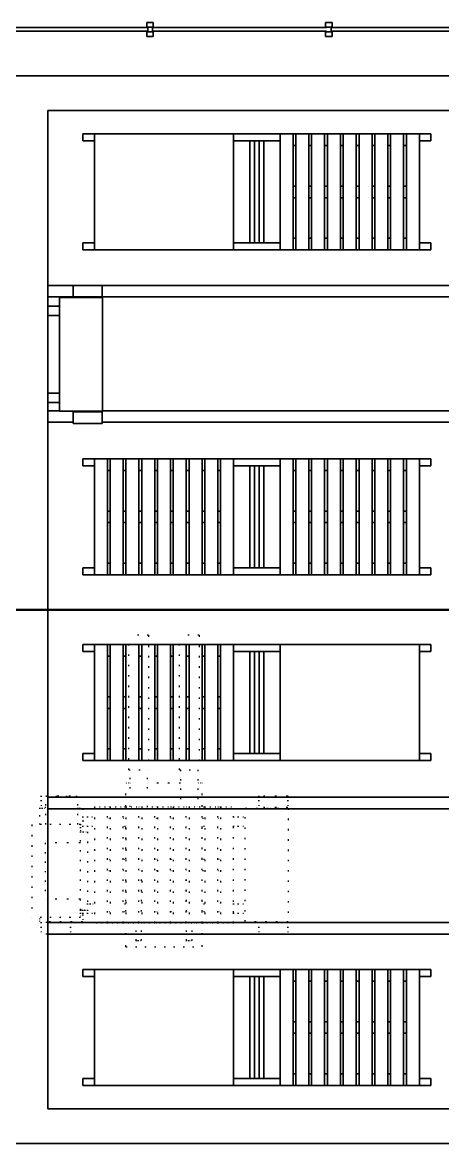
# Model space of a CAD drawing. Header units: millimetres. Extents: x 0 to 84100, y 0 to 59400.
# Drawn here: x 16985 to 20605, y 10026 to 19686 of the extents above; entities that cross this region are included whole.
import ezdxf

# ---------------------------------------------------------------- set-up
doc = ezdxf.new("R2010")
doc.units = ezdxf.units.MM
doc.header["$LTSCALE"] = 100
doc.linetypes.add('CHAIN', pattern=[0.3543, 0.2362, -0.0295, 0.0591, -0.0295])
doc.linetypes.add('DOTTED', pattern=[0.0481, 0.0068, -0.0413])
for name, color, linetype, lineweight in [('Reference (ISO)', 7, 'DOTTED', 25), ('Section Line (ISO)', 7, 'CHAIN', 50), ('Visible (ISO)', 7, 'Continuous', 35)]:
    doc.layers.add(name, color=color, linetype=linetype, lineweight=lineweight)

# ---------------------------------------------------------------- blocks, each defined once
blk = doc.blocks.new('2dTransSection0')
at = {"layer": 'Section Line (ISO)', "linetype": 'CHAIN', "ltscale": 33.448322}
blk.add_line((34.206, 146.26), (409.429, 146.26), dxfattribs=at)

msp = doc.modelspace()

# ---------------------------------------------------------------- linework, layer by layer
at = {"layer": 'Reference (ISO)', "ltscale": 17.67152}
for p, q in [((18072.95, 14406.01), (17902.95, 14406.01)), ((18507.95, 14406.01), (18337.95, 14406.01)), ((17902.95, 13246.01), (18072.95, 13246.01)), ((18337.95, 13246.01), (18507.95, 13246.01))]:
    msp.add_line(p, q, dxfattribs=at)
at = {"layer": 'Reference (ISO)', "ltscale": 18.551096}
for p, q in [((17902.95, 13246.01), (17902.95, 14406.01)), ((18072.95, 14406.01), (18072.95, 13246.01)), ((18337.95, 13246.01), (18337.95, 14406.01)), ((18507.95, 14406.01), (18507.95, 13246.01))]:
    msp.add_line(p, q, dxfattribs=at)
at = {"layer": 'Reference (ISO)', "ltscale": 16.632015}
for p, q in [((17912.95, 12926.01), (17912.95, 13246.01)), ((18062.95, 12926.01), (18062.95, 13246.01)), ((18347.95, 13246.01), (18347.95, 12926.01)), ((18497.95, 13246.01), (18497.95, 12926.01))]:
    msp.add_line(p, q, dxfattribs=at)
at = {"layer": 'Reference (ISO)', "ltscale": 2.946517}
for p, q in [((17912.95, 13131.01), (17876.95, 13131.01)), ((18533.95, 13131.01), (18497.95, 13131.01))]:
    msp.add_line(p, q, dxfattribs=at)
at = {"layer": 'Reference (ISO)', "ltscale": 21.309771}
for p, q in [((17876.95, 12926.01), (17876.95, 13131.01)), ((18533.95, 12926.01), (18533.95, 13131.01)), ((17876.95, 11721.01), (17876.95, 11926.01)), ((18533.95, 11721.01), (18533.95, 11926.01))]:
    msp.add_line(p, q, dxfattribs=at)
at = {"layer": 'Reference (ISO)', "ltscale": 19.750519}
msp.add_line((18347.95, 13131.01), (18062.95, 13131.01), dxfattribs=at)
at = {"layer": 'Reference (ISO)', "ltscale": 20.410555}
for p, q in [((17398.25, 13020.61), (17148.25, 13020.61)), ((19271.45, 13020.61), (19021.45, 13020.61)), ((19271.45, 12920.61), (19021.45, 12920.61)), ((17398.25, 11931.41), (17148.25, 11931.41)), ((19271.45, 11931.41), (19021.45, 11931.41)), ((17398.25, 11831.41), (17148.25, 11831.41)), ((19271.45, 11831.41), (19021.45, 11831.41))]:
    msp.add_line(p, q, dxfattribs=at)
at = {"layer": 'Reference (ISO)', "ltscale": 8.184948}
for p, q in [((17148.25, 13020.61), (17148.25, 12920.61)), ((19021.45, 13020.61), (19021.45, 12920.61)), ((19271.45, 13020.61), (19271.45, 12920.61)), ((17505.45, 12841.01), (17605.45, 12841.01)), ((17505.45, 12761.01), (17605.45, 12761.01)), ((18805.45, 12841.01), (18905.45, 12841.01)), ((18805.45, 12761.01), (18905.45, 12761.01)), ((18805.45, 12091.01), (18905.45, 12091.01)), ((17505.45, 12037.01), (17505.45, 11937.01)), ((17505.45, 12011.01), (17605.45, 12011.01)), ((18805.45, 12011.01), (18905.45, 12011.01)), ((17148.25, 11931.41), (17148.25, 11831.41)), ((17398.25, 11931.41), (17398.25, 11831.41)), ((19021.45, 11931.41), (19021.45, 11831.41)), ((19271.45, 11931.41), (19271.45, 11831.41))]:
    msp.add_line(p, q, dxfattribs=at)
at = {"layer": 'Reference (ISO)', "ltscale": 17.961288}
msp.add_line((17186.95, 13019.01), (17461.95, 13019.01), dxfattribs=at)
at = {"layer": 'Reference (ISO)', "ltscale": 16.943867}
for p, q in [((17186.95, 12774.51), (17186.95, 13019.01)), ((17461.95, 12774.51), (17461.95, 13019.01))]:
    msp.add_line(p, q, dxfattribs=at)
at = {"layer": 'Reference (ISO)', "ltscale": 0.130861}
msp.add_line((17398.25, 13020.61), (17398.25, 13019.01), dxfattribs=at)
at = {"layer": 'Reference (ISO)', "ltscale": 14.60499}
msp.add_line((17135.45, 12774.51), (17135.45, 12915.01), dxfattribs=at)
at = {"layer": 'Reference (ISO)', "ltscale": 4.215199}
msp.add_line((17135.45, 12915.01), (17186.95, 12915.01), dxfattribs=at)
at = {"layer": 'Reference (ISO)', "ltscale": 8.274517}
msp.add_line((17186.95, 12920.61), (17148.25, 12920.61), dxfattribs=at)
at = {"layer": 'Reference (ISO)', "ltscale": 3.560396}
msp.add_line((17461.95, 12915.01), (17505.45, 12915.01), dxfattribs=at)
at = {"layer": 'Reference (ISO)', "ltscale": 21.101871}
msp.add_line((17505.45, 12915.01), (17505.45, 12712.01), dxfattribs=at)
at = {"layer": 'Reference (ISO)', "ltscale": 9.167153}
for p, q in [((17605.45, 12926.01), (17717.45, 12926.01)), ((17741.45, 12926.01), (17853.45, 12926.01)), ((17877.45, 12926.01), (17989.45, 12926.01)), ((18013.45, 12926.01), (18125.45, 12926.01)), ((18149.45, 12926.01), (18261.45, 12926.01)), ((18285.45, 12926.01), (18397.45, 12926.01)), ((18421.45, 12926.01), (18533.45, 12926.01)), ((18557.45, 12926.01), (18669.45, 12926.01)), ((18693.45, 12926.01), (18805.45, 12926.01)), ((17717.45, 11926.01), (17605.45, 11926.01)), ((17853.45, 11926.01), (17741.45, 11926.01)), ((17989.45, 11926.01), (17877.45, 11926.01)), ((18125.45, 11926.01), (18013.45, 11926.01)), ((18261.45, 11926.01), (18149.45, 11926.01)), ((18397.45, 11926.01), (18285.45, 11926.01)), ((18533.45, 11926.01), (18421.45, 11926.01)), ((18669.45, 11926.01), (18557.45, 11926.01)), ((18805.45, 11926.01), (18693.45, 11926.01))]:
    msp.add_line(p, q, dxfattribs=at)
at = {"layer": 'Reference (ISO)', "ltscale": 18.900019}
for p, q in [((17605.45, 12926.01), (17605.45, 11926.01)), ((17717.45, 11926.01), (17717.45, 12926.01)), ((17741.45, 12926.01), (17741.45, 11926.01)), ((17853.45, 11926.01), (17853.45, 12926.01)), ((17877.45, 12926.01), (17877.45, 11926.01)), ((17989.45, 11926.01), (17989.45, 12926.01)), ((18013.45, 12926.01), (18013.45, 11926.01)), ((18125.45, 11926.01), (18125.45, 12926.01)), ((18149.45, 12926.01), (18149.45, 11926.01)), ((18261.45, 11926.01), (18261.45, 12926.01)), ((18285.45, 12926.01), (18285.45, 11926.01)), ((18397.45, 11926.01), (18397.45, 12926.01)), ((18421.45, 12926.01), (18421.45, 11926.01)), ((18533.45, 11926.01), (18533.45, 12926.01)), ((18557.45, 12926.01), (18557.45, 11926.01)), ((18669.45, 11926.01), (18669.45, 12926.01)), ((18693.45, 12926.01), (18693.45, 11926.01)), ((18805.45, 11926.01), (18805.45, 12926.01))]:
    msp.add_line(p, q, dxfattribs=at)
at = {"layer": 'Reference (ISO)', "ltscale": 1.964311}
for p, q in [((17717.45, 12926.01), (17741.45, 12926.01)), ((17853.45, 12926.01), (17877.45, 12926.01)), ((17989.45, 12926.01), (18013.45, 12926.01)), ((18125.45, 12926.01), (18149.45, 12926.01)), ((18261.45, 12926.01), (18285.45, 12926.01)), ((18397.45, 12926.01), (18421.45, 12926.01)), ((18533.45, 12926.01), (18557.45, 12926.01)), ((18669.45, 12926.01), (18693.45, 12926.01)), ((17741.45, 12826.01), (17717.45, 12826.01)), ((17877.45, 12826.01), (17853.45, 12826.01)), ((18013.45, 12826.01), (17989.45, 12826.01)), ((18149.45, 12826.01), (18125.45, 12826.01)), ((18285.45, 12826.01), (18261.45, 12826.01)), ((18421.45, 12826.01), (18397.45, 12826.01)), ((18557.45, 12826.01), (18533.45, 12826.01)), ((18693.45, 12826.01), (18669.45, 12826.01)), ((17717.45, 12476.01), (17741.45, 12476.01)), ((17853.45, 12476.01), (17877.45, 12476.01)), ((17989.45, 12476.01), (18013.45, 12476.01)), ((18125.45, 12476.01), (18149.45, 12476.01)), ((18261.45, 12476.01), (18285.45, 12476.01)), ((18397.45, 12476.01), (18421.45, 12476.01)), ((18533.45, 12476.01), (18557.45, 12476.01)), ((18669.45, 12476.01), (18693.45, 12476.01)), ((17741.45, 12376.01), (17717.45, 12376.01)), ((17877.45, 12376.01), (17853.45, 12376.01)), ((18013.45, 12376.01), (17989.45, 12376.01)), ((18149.45, 12376.01), (18125.45, 12376.01)), ((18285.45, 12376.01), (18261.45, 12376.01)), ((18421.45, 12376.01), (18397.45, 12376.01)), ((18557.45, 12376.01), (18533.45, 12376.01)), ((18693.45, 12376.01), (18669.45, 12376.01)), ((17717.45, 12026.01), (17741.45, 12026.01)), ((17853.45, 12026.01), (17877.45, 12026.01)), ((17989.45, 12026.01), (18013.45, 12026.01)), ((18125.45, 12026.01), (18149.45, 12026.01)), ((18261.45, 12026.01), (18285.45, 12026.01)), ((18397.45, 12026.01), (18421.45, 12026.01)), ((18533.45, 12026.01), (18557.45, 12026.01)), ((18669.45, 12026.01), (18693.45, 12026.01)), ((17741.45, 11926.01), (17717.45, 11926.01)), ((17877.45, 11926.01), (17853.45, 11926.01)), ((18013.45, 11926.01), (17989.45, 11926.01)), ((18149.45, 11926.01), (18125.45, 11926.01)), ((18285.45, 11926.01), (18261.45, 11926.01)), ((18421.45, 11926.01), (18397.45, 11926.01)), ((18557.45, 11926.01), (18533.45, 11926.01)), ((18693.45, 11926.01), (18669.45, 11926.01))]:
    msp.add_line(p, q, dxfattribs=at)
at = {"layer": 'Reference (ISO)', "ltscale": 18.484219}
for p, q in [((18905.45, 11937.01), (18905.45, 12915.01)), ((19275.45, 12915.01), (19275.45, 11937.01))]:
    msp.add_line(p, q, dxfattribs=at)
at = {"layer": 'Reference (ISO)', "ltscale": 19.23077}
for p, q in [((18905.45, 12915.01), (19275.45, 12915.01)), ((17505.45, 11937.01), (17135.45, 11937.01)), ((19275.45, 11937.01), (18905.45, 11937.01))]:
    msp.add_line(p, q, dxfattribs=at)
at = {"layer": 'Reference (ISO)', "ltscale": 0.458263}
for p, q in [((19122.45, 12920.61), (19122.45, 12915.01)), ((19170.45, 12920.61), (19170.45, 12915.01)), ((17249.25, 11937.01), (17249.25, 11931.41)), ((17297.25, 11937.01), (17297.25, 11931.41)), ((19122.45, 11937.01), (19122.45, 11931.41)), ((19170.45, 11937.01), (19170.45, 11931.41))]:
    msp.add_line(p, q, dxfattribs=at)
at = {"layer": 'Reference (ISO)', "ltscale": 17.463617}
for p, q in [((17485.45, 12774.51), (17065.45, 12774.51)), ((17485.45, 11974.51), (17065.45, 11974.51))]:
    msp.add_line(p, q, dxfattribs=at)
at = {"layer": 'Reference (ISO)', "ltscale": 18.480019}
msp.add_line((17065.45, 12774.51), (17065.45, 11974.51), dxfattribs=at)
at = {"layer": 'Reference (ISO)', "ltscale": 5.115555}
for p, q in [((17485.45, 12774.51), (17485.45, 12712.01)), ((17485.45, 12037.01), (17485.45, 11974.51))]:
    msp.add_line(p, q, dxfattribs=at)
at = {"layer": 'Reference (ISO)', "ltscale": 1.923386}
for p, q in [((17853.45, 12761.01), (17876.95, 12761.01)), ((18533.95, 12761.01), (18557.45, 12761.01)), ((17853.45, 12091.01), (17876.95, 12091.01)), ((18533.95, 12091.01), (18557.45, 12091.01))]:
    msp.add_line(p, q, dxfattribs=at)
at = {"layer": 'Reference (ISO)', "ltscale": 18.191269}
for p, q in [((17876.95, 12476.01), (17876.95, 12826.01)), ((18533.95, 12476.01), (18533.95, 12826.01)), ((17876.95, 12026.01), (17876.95, 12376.01)), ((18011.95, 12026.01), (18011.95, 12376.01)), ((18399.45, 12026.01), (18399.45, 12376.01)), ((18533.95, 12026.01), (18533.95, 12376.01))]:
    msp.add_line(p, q, dxfattribs=at)
at = {"layer": 'Reference (ISO)', "ltscale": 17.54158}
for p, q in [((17485.45, 12037.01), (17485.45, 12712.01)), ((17545.45, 12712.01), (17545.45, 12037.01))]:
    msp.add_line(p, q, dxfattribs=at)
at = {"layer": 'Reference (ISO)', "ltscale": 4.910929}
for p, q in [((17485.45, 12712.01), (17545.45, 12712.01)), ((17545.45, 12091.01), (17605.45, 12091.01)), ((17545.45, 12037.01), (17485.45, 12037.01))]:
    msp.add_line(p, q, dxfattribs=at)
at = {"layer": 'Reference (ISO)', "ltscale": 21.13652}
for p, q in [((17485.45, 12617.01), (17180.45, 12617.01)), ((17485.45, 12132.01), (17180.45, 12132.01))]:
    msp.add_line(p, q, dxfattribs=at)
at = {"layer": 'Reference (ISO)', "ltscale": 16.805267}
msp.add_line((17180.45, 12617.01), (17180.45, 12132.01), dxfattribs=at)
at = {"layer": 'Reference (ISO)', "ltscale": 3.069293}
msp.add_line((17135.45, 11937.01), (17135.45, 11974.51), dxfattribs=at)
at = {"layer": 'Reference (ISO)', "ltscale": 15.592516}
for p, q in [((17964.45, 11776.01), (17964.45, 11926.01)), ((18011.95, 11776.01), (18011.95, 11926.01)), ((18399.45, 11776.01), (18399.45, 11926.01)), ((18446.95, 11776.01), (18446.95, 11926.01))]:
    msp.add_line(p, q, dxfattribs=at)
at = {"layer": 'Reference (ISO)', "ltscale": 17.073805}
msp.add_line((17876.95, 11721.01), (18533.95, 11721.01), dxfattribs=at)
at = {"layer": 'Reference (ISO)', "ltscale": 3.887822}
msp.add_line((17964.45, 11776.01), (18011.95, 11776.01), dxfattribs=at)
at = {"layer": 'Reference (ISO)', "ltscale": 3.887829}
msp.add_line((18399.45, 11776.01), (18446.95, 11776.01), dxfattribs=at)
at = {"layer": 'Visible (ISO)'}
for p, q in [((16565.45, 19641.01), (18065.45, 19641.01)), ((18065.45, 19611.01), (16565.45, 19611.01)), ((18057.95, 19641.01), (18057.95, 19686.01)), ((18057.95, 19686.01), (18112.95, 19686.01)), ((18057.95, 19566.01), (18057.95, 19611.01)), ((18065.45, 19646.01), (18105.45, 19646.01)), ((18065.45, 19606.01), (18065.45, 19646.01)), ((18065.45, 19611.01), (18065.45, 19641.01)), ((18105.45, 19646.01), (18105.45, 19606.01)), ((18105.45, 19641.01), (18105.45, 19611.01)), ((18105.45, 19641.01), (19605.45, 19641.01)), ((19605.45, 19611.01), (18105.45, 19611.01)), ((18112.95, 19686.01), (18112.95, 19641.01)), ((18112.95, 19611.01), (18112.95, 19566.01)), ((19597.95, 19641.01), (19597.95, 19686.01)), ((19597.95, 19686.01), (19652.95, 19686.01)), ((19597.95, 19566.01), (19597.95, 19611.01)), ((19605.45, 19646.01), (19645.45, 19646.01)), ((19605.45, 19641.01), (19605.45, 19646.01)), ((19605.45, 19606.01), (19605.45, 19611.01)), ((19645.45, 19646.01), (19645.45, 19606.01)), ((19645.45, 19641.01), (19645.45, 19611.01)), ((19645.45, 19641.01), (21145.45, 19641.01)), ((21145.45, 19611.01), (19645.45, 19611.01)), ((19652.95, 19686.01), (19652.95, 19641.01)), ((19652.95, 19611.01), (19652.95, 19566.01)), ((18112.95, 19566.01), (18057.95, 19566.01)), ((18105.45, 19606.01), (18065.45, 19606.01)), ((19652.95, 19566.01), (19597.95, 19566.01)), ((19645.45, 19606.01), (19605.45, 19606.01)), ((16905.45, 19226.01), (27030.45, 19226.01)), ((17205.45, 18926.01), (17205.45, 10326.01)), ((17205.45, 18926.01), (27030.45, 18926.01)), ((17505.45, 18726.01), (17605.45, 18726.01)), ((17505.45, 18666.01), (17505.45, 18726.01)), ((17505.45, 18666.01), (17605.45, 18666.01)), ((17605.45, 17726.01), (17605.45, 18726.01)), ((17605.45, 18726.01), (18805.45, 18726.01)), ((18805.45, 18726.01), (18805.45, 17726.01)), ((18805.45, 18726.01), (19205.45, 18726.01)), ((18805.45, 18666.01), (19205.45, 18666.01)), ((18945.45, 17786.01), (18945.45, 18666.01)), ((18985.45, 17786.01), (18985.45, 18666.01)), ((19025.45, 17786.01), (19025.45, 18666.01)), ((19065.45, 18666.01), (19065.45, 17786.01)), ((19205.45, 18726.01), (19317.45, 18726.01)), ((19205.45, 18726.01), (19205.45, 17726.01)), ((19317.45, 18726.01), (19341.45, 18726.01)), ((19317.45, 17726.01), (19317.45, 18726.01)), ((19341.45, 18726.01), (19341.45, 17726.01)), ((19341.45, 18726.01), (19453.45, 18726.01)), ((19453.45, 17726.01), (19453.45, 18726.01)), ((19453.45, 18726.01), (19477.45, 18726.01)), ((19477.45, 18726.01), (19477.45, 17726.01)), ((19477.45, 18726.01), (19589.45, 18726.01)), ((19589.45, 17726.01), (19589.45, 18726.01)), ((19589.45, 18726.01), (19613.45, 18726.01)), ((19613.45, 18726.01), (19613.45, 17726.01)), ((19613.45, 18726.01), (19725.45, 18726.01)), ((19725.45, 17726.01), (19725.45, 18726.01)), ((19725.45, 18726.01), (19749.45, 18726.01)), ((19749.45, 18726.01), (19749.45, 17726.01)), ((19749.45, 18726.01), (19861.45, 18726.01)), ((19861.45, 17726.01), (19861.45, 18726.01)), ((19861.45, 18726.01), (19885.45, 18726.01)), ((19885.45, 18726.01), (19885.45, 17726.01)), ((19885.45, 18726.01), (19997.45, 18726.01)), ((19997.45, 18726.01), (20021.45, 18726.01)), ((19997.45, 17726.01), (19997.45, 18726.01)), ((20021.45, 18726.01), (20021.45, 17726.01)), ((20021.45, 18726.01), (20133.45, 18726.01)), ((20133.45, 17726.01), (20133.45, 18726.01)), ((20133.45, 18726.01), (20157.45, 18726.01)), ((20157.45, 18726.01), (20157.45, 17726.01)), ((20157.45, 18726.01), (20269.45, 18726.01)), ((20269.45, 17726.01), (20269.45, 18726.01)), ((20269.45, 18726.01), (20293.45, 18726.01)), ((20293.45, 18726.01), (20293.45, 17726.01)), ((20293.45, 18726.01), (20405.45, 18726.01)), ((20405.45, 17726.01), (20405.45, 18726.01)), ((20405.45, 18726.01), (20505.45, 18726.01)), ((20405.45, 18666.01), (20505.45, 18666.01)), ((20505.45, 18726.01), (20505.45, 18666.01)), ((19341.45, 18626.01), (19317.45, 18626.01)), ((19477.45, 18626.01), (19453.45, 18626.01)), ((19613.45, 18626.01), (19589.45, 18626.01)), ((19749.45, 18626.01), (19725.45, 18626.01)), ((19885.45, 18626.01), (19861.45, 18626.01)), ((20021.45, 18626.01), (19997.45, 18626.01)), ((20157.45, 18626.01), (20133.45, 18626.01)), ((20293.45, 18626.01), (20269.45, 18626.01)), ((19317.45, 18276.01), (19341.45, 18276.01)), ((19453.45, 18276.01), (19477.45, 18276.01)), ((19589.45, 18276.01), (19613.45, 18276.01)), ((19725.45, 18276.01), (19749.45, 18276.01)), ((19861.45, 18276.01), (19885.45, 18276.01)), ((19997.45, 18276.01), (20021.45, 18276.01)), ((20133.45, 18276.01), (20157.45, 18276.01)), ((20269.45, 18276.01), (20293.45, 18276.01)), ((19341.45, 18176.01), (19317.45, 18176.01)), ((19477.45, 18176.01), (19453.45, 18176.01)), ((19613.45, 18176.01), (19589.45, 18176.01)), ((19749.45, 18176.01), (19725.45, 18176.01)), ((19885.45, 18176.01), (19861.45, 18176.01)), ((20021.45, 18176.01), (19997.45, 18176.01)), ((20157.45, 18176.01), (20133.45, 18176.01)), ((20293.45, 18176.01), (20269.45, 18176.01)), ((17505.45, 17786.01), (17605.45, 17786.01)), ((17505.45, 17726.01), (17505.45, 17786.01)), ((18805.45, 17786.01), (19205.45, 17786.01)), ((19317.45, 17826.01), (19341.45, 17826.01)), ((19453.45, 17826.01), (19477.45, 17826.01)), ((19589.45, 17826.01), (19613.45, 17826.01)), ((19725.45, 17826.01), (19749.45, 17826.01)), ((19861.45, 17826.01), (19885.45, 17826.01)), ((19997.45, 17826.01), (20021.45, 17826.01)), ((20133.45, 17826.01), (20157.45, 17826.01)), ((20269.45, 17826.01), (20293.45, 17826.01)), ((20405.45, 17786.01), (20505.45, 17786.01)), ((20505.45, 17786.01), (20505.45, 17726.01)), ((17605.45, 17726.01), (17505.45, 17726.01)), ((18805.45, 17726.01), (17605.45, 17726.01)), ((19205.45, 17726.01), (18805.45, 17726.01)), ((19317.45, 17726.01), (19205.45, 17726.01)), ((19341.45, 17726.01), (19317.45, 17726.01)), ((19453.45, 17726.01), (19341.45, 17726.01)), ((19477.45, 17726.01), (19453.45, 17726.01)), ((19589.45, 17726.01), (19477.45, 17726.01)), ((19613.45, 17726.01), (19589.45, 17726.01)), ((19725.45, 17726.01), (19613.45, 17726.01)), ((19749.45, 17726.01), (19725.45, 17726.01)), ((19861.45, 17726.01), (19749.45, 17726.01)), ((19885.45, 17726.01), (19861.45, 17726.01)), ((19997.45, 17726.01), (19885.45, 17726.01)), ((20021.45, 17726.01), (19997.45, 17726.01)), ((20133.45, 17726.01), (20021.45, 17726.01)), ((20157.45, 17726.01), (20133.45, 17726.01)), ((20269.45, 17726.01), (20157.45, 17726.01)), ((20293.45, 17726.01), (20269.45, 17726.01)), ((20405.45, 17726.01), (20293.45, 17726.01)), ((20505.45, 17726.01), (20405.45, 17726.01)), ((17421.45, 17420.61), (17205.45, 17420.61)), ((17671.45, 17420.61), (17421.45, 17420.61)), ((17421.45, 17420.61), (17421.45, 17320.61)), ((17671.45, 17420.61), (17671.45, 17320.61)), ((26680.45, 17420.61), (17671.45, 17420.61)), ((17205.45, 17320.61), (17421.45, 17320.61)), ((17305.45, 16337.01), (17305.45, 17315.01)), ((17305.45, 17315.01), (17675.45, 17315.01)), ((17671.45, 17320.61), (17421.45, 17320.61)), ((17522.45, 17320.61), (17522.45, 17315.01)), ((17570.45, 17320.61), (17570.45, 17315.01)), ((17671.45, 17320.61), (26680.45, 17320.61)), ((17675.45, 17315.01), (17675.45, 16337.01)), ((17205.45, 17241.01), (17305.45, 17241.01)), ((17205.45, 17161.01), (17305.45, 17161.01)), ((17205.45, 16491.01), (17305.45, 16491.01)), ((17205.45, 16411.01), (17305.45, 16411.01)), ((17305.45, 16340.61), (17205.45, 16340.61)), ((17675.45, 16337.01), (17305.45, 16337.01)), ((17671.45, 16331.41), (17421.45, 16331.41)), ((17421.45, 16331.41), (17421.45, 16231.41)), ((17522.45, 16337.01), (17522.45, 16331.41)), ((17570.45, 16337.01), (17570.45, 16331.41)), ((17671.45, 16331.41), (17671.45, 16231.41)), ((27030.45, 16340.61), (17675.45, 16340.61)), ((17205.45, 16240.61), (17421.45, 16240.61)), ((17671.45, 16231.41), (17421.45, 16231.41)), ((17671.45, 16240.61), (27030.45, 16240.61)), ((17205.45, 15926.01), (17205.45, 15926.01)), ((17205.45, 15926.01), (17205.45, 14926.01)), ((17505.45, 15926.01), (17605.45, 15926.01)), ((17505.45, 15866.01), (17505.45, 15926.01)), ((17505.45, 15866.01), (17605.45, 15866.01)), ((17605.45, 15926.01), (17717.45, 15926.01)), ((17605.45, 15926.01), (17605.45, 14926.01)), ((17717.45, 15926.01), (17741.45, 15926.01)), ((17717.45, 14926.01), (17717.45, 15926.01)), ((17741.45, 15926.01), (17741.45, 14926.01)), ((17741.45, 15926.01), (17853.45, 15926.01)), ((17853.45, 14926.01), (17853.45, 15926.01)), ((17853.45, 15926.01), (17877.45, 15926.01)), ((17877.45, 15926.01), (17877.45, 14926.01)), ((17877.45, 15926.01), (17989.45, 15926.01)), ((17989.45, 14926.01), (17989.45, 15926.01)), ((17989.45, 15926.01), (18013.45, 15926.01)), ((18013.45, 15926.01), (18013.45, 14926.01)), ((18013.45, 15926.01), (18125.45, 15926.01)), ((18125.45, 14926.01), (18125.45, 15926.01)), ((18125.45, 15926.01), (18149.45, 15926.01)), ((18149.45, 15926.01), (18149.45, 14926.01)), ((18149.45, 15926.01), (18261.45, 15926.01)), ((18261.45, 14926.01), (18261.45, 15926.01)), ((18261.45, 15926.01), (18285.45, 15926.01)), ((18285.45, 15926.01), (18285.45, 14926.01)), ((18285.45, 15926.01), (18397.45, 15926.01)), ((18397.45, 14926.01), (18397.45, 15926.01)), ((18397.45, 15926.01), (18421.45, 15926.01)), ((18421.45, 15926.01), (18421.45, 14926.01)), ((18421.45, 15926.01), (18533.45, 15926.01)), ((18533.45, 14926.01), (18533.45, 15926.01)), ((18533.45, 15926.01), (18557.45, 15926.01)), ((18557.45, 15926.01), (18557.45, 14926.01)), ((18557.45, 15926.01), (18669.45, 15926.01)), ((18669.45, 14926.01), (18669.45, 15926.01)), ((18669.45, 15926.01), (18693.45, 15926.01)), ((18693.45, 15926.01), (18693.45, 14926.01)), ((18693.45, 15926.01), (18805.45, 15926.01)), ((18805.45, 14926.01), (18805.45, 15926.01)), ((18805.45, 15926.01), (19205.45, 15926.01)), ((18805.45, 15866.01), (19205.45, 15866.01)), ((18945.45, 14986.01), (18945.45, 15866.01)), ((18985.45, 14986.01), (18985.45, 15866.01)), ((19025.45, 14986.01), (19025.45, 15866.01)), ((19065.45, 15866.01), (19065.45, 14986.01)), ((19205.45, 15926.01), (19317.45, 15926.01)), ((19205.45, 15926.01), (19205.45, 14926.01)), ((19317.45, 15926.01), (19341.45, 15926.01)), ((19317.45, 14926.01), (19317.45, 15926.01)), ((19341.45, 15926.01), (19341.45, 14926.01)), ((19341.45, 15926.01), (19453.45, 15926.01)), ((19453.45, 14926.01), (19453.45, 15926.01)), ((19453.45, 15926.01), (19477.45, 15926.01)), ((19477.45, 15926.01), (19477.45, 14926.01)), ((19477.45, 15926.01), (19589.45, 15926.01)), ((19589.45, 14926.01), (19589.45, 15926.01)), ((19589.45, 15926.01), (19613.45, 15926.01)), ((19613.45, 15926.01), (19613.45, 14926.01)), ((19613.45, 15926.01), (19725.45, 15926.01)), ((19725.45, 14926.01), (19725.45, 15926.01)), ((19725.45, 15926.01), (19749.45, 15926.01)), ((19749.45, 15926.01), (19749.45, 14926.01)), ((19749.45, 15926.01), (19861.45, 15926.01)), ((19861.45, 14926.01), (19861.45, 15926.01)), ((19861.45, 15926.01), (19885.45, 15926.01)), ((19885.45, 15926.01), (19885.45, 14926.01)), ((19885.45, 15926.01), (19997.45, 15926.01)), ((19997.45, 15926.01), (20021.45, 15926.01)), ((19997.45, 14926.01), (19997.45, 15926.01)), ((20021.45, 15926.01), (20021.45, 14926.01)), ((20021.45, 15926.01), (20133.45, 15926.01)), ((20133.45, 14926.01), (20133.45, 15926.01)), ((20133.45, 15926.01), (20157.45, 15926.01)), ((20157.45, 15926.01), (20157.45, 14926.01)), ((20157.45, 15926.01), (20269.45, 15926.01)), ((20269.45, 14926.01), (20269.45, 15926.01)), ((20269.45, 15926.01), (20293.45, 15926.01)), ((20293.45, 15926.01), (20293.45, 14926.01)), ((20293.45, 15926.01), (20405.45, 15926.01)), ((20405.45, 14926.01), (20405.45, 15926.01)), ((20405.45, 15926.01), (20505.45, 15926.01)), ((20405.45, 15866.01), (20505.45, 15866.01)), ((20505.45, 15926.01), (20505.45, 15866.01)), ((17741.45, 15826.01), (17717.45, 15826.01)), ((17877.45, 15826.01), (17853.45, 15826.01)), ((18013.45, 15826.01), (17989.45, 15826.01)), ((18149.45, 15826.01), (18125.45, 15826.01)), ((18285.45, 15826.01), (18261.45, 15826.01)), ((18421.45, 15826.01), (18397.45, 15826.01)), ((18557.45, 15826.01), (18533.45, 15826.01)), ((18693.45, 15826.01), (18669.45, 15826.01)), ((19341.45, 15826.01), (19317.45, 15826.01)), ((19477.45, 15826.01), (19453.45, 15826.01)), ((19613.45, 15826.01), (19589.45, 15826.01)), ((19749.45, 15826.01), (19725.45, 15826.01)), ((19885.45, 15826.01), (19861.45, 15826.01)), ((20021.45, 15826.01), (19997.45, 15826.01)), ((20157.45, 15826.01), (20133.45, 15826.01)), ((20293.45, 15826.01), (20269.45, 15826.01)), ((17717.45, 15476.01), (17741.45, 15476.01)), ((17853.45, 15476.01), (17877.45, 15476.01)), ((17989.45, 15476.01), (18013.45, 15476.01)), ((18125.45, 15476.01), (18149.45, 15476.01)), ((18261.45, 15476.01), (18285.45, 15476.01)), ((18397.45, 15476.01), (18421.45, 15476.01)), ((18533.45, 15476.01), (18557.45, 15476.01)), ((18669.45, 15476.01), (18693.45, 15476.01)), ((19317.45, 15476.01), (19341.45, 15476.01)), ((19453.45, 15476.01), (19477.45, 15476.01)), ((19589.45, 15476.01), (19613.45, 15476.01)), ((19725.45, 15476.01), (19749.45, 15476.01)), ((19861.45, 15476.01), (19885.45, 15476.01)), ((19997.45, 15476.01), (20021.45, 15476.01)), ((20133.45, 15476.01), (20157.45, 15476.01)), ((20269.45, 15476.01), (20293.45, 15476.01)), ((17741.45, 15376.01), (17717.45, 15376.01)), ((17877.45, 15376.01), (17853.45, 15376.01)), ((18013.45, 15376.01), (17989.45, 15376.01)), ((18149.45, 15376.01), (18125.45, 15376.01)), ((18285.45, 15376.01), (18261.45, 15376.01)), ((18421.45, 15376.01), (18397.45, 15376.01)), ((18557.45, 15376.01), (18533.45, 15376.01)), ((18693.45, 15376.01), (18669.45, 15376.01)), ((19341.45, 15376.01), (19317.45, 15376.01)), ((19477.45, 15376.01), (19453.45, 15376.01)), ((19613.45, 15376.01), (19589.45, 15376.01)), ((19749.45, 15376.01), (19725.45, 15376.01)), ((19885.45, 15376.01), (19861.45, 15376.01)), ((20021.45, 15376.01), (19997.45, 15376.01)), ((20157.45, 15376.01), (20133.45, 15376.01)), ((20293.45, 15376.01), (20269.45, 15376.01)), ((17505.45, 14986.01), (17605.45, 14986.01)), ((17505.45, 14926.01), (17505.45, 14986.01)), ((17717.45, 15026.01), (17741.45, 15026.01)), ((17853.45, 15026.01), (17877.45, 15026.01)), ((17989.45, 15026.01), (18013.45, 15026.01)), ((18125.45, 15026.01), (18149.45, 15026.01)), ((18261.45, 15026.01), (18285.45, 15026.01)), ((18397.45, 15026.01), (18421.45, 15026.01)), ((18533.45, 15026.01), (18557.45, 15026.01)), ((18669.45, 15026.01), (18693.45, 15026.01)), ((18805.45, 14986.01), (19205.45, 14986.01)), ((19317.45, 15026.01), (19341.45, 15026.01)), ((19453.45, 15026.01), (19477.45, 15026.01)), ((19589.45, 15026.01), (19613.45, 15026.01)), ((19725.45, 15026.01), (19749.45, 15026.01)), ((19861.45, 15026.01), (19885.45, 15026.01)), ((19997.45, 15026.01), (20021.45, 15026.01)), ((20133.45, 15026.01), (20157.45, 15026.01)), ((20269.45, 15026.01), (20293.45, 15026.01)), ((20405.45, 14986.01), (20505.45, 14986.01)), ((20505.45, 14986.01), (20505.45, 14926.01)), ((17205.45, 14926.01), (17205.45, 14926.01)), ((17605.45, 14926.01), (17505.45, 14926.01)), ((17717.45, 14926.01), (17605.45, 14926.01)), ((17741.45, 14926.01), (17717.45, 14926.01)), ((17853.45, 14926.01), (17741.45, 14926.01)), ((17877.45, 14926.01), (17853.45, 14926.01)), ((17989.45, 14926.01), (17877.45, 14926.01)), ((18013.45, 14926.01), (17989.45, 14926.01)), ((18125.45, 14926.01), (18013.45, 14926.01)), ((18149.45, 14926.01), (18125.45, 14926.01)), ((18261.45, 14926.01), (18149.45, 14926.01)), ((18285.45, 14926.01), (18261.45, 14926.01)), ((18397.45, 14926.01), (18285.45, 14926.01)), ((18421.45, 14926.01), (18397.45, 14926.01)), ((18533.45, 14926.01), (18421.45, 14926.01)), ((18557.45, 14926.01), (18533.45, 14926.01)), ((18669.45, 14926.01), (18557.45, 14926.01)), ((18693.45, 14926.01), (18669.45, 14926.01)), ((18805.45, 14926.01), (18693.45, 14926.01)), ((19205.45, 14926.01), (18805.45, 14926.01)), ((19317.45, 14926.01), (19205.45, 14926.01)), ((19341.45, 14926.01), (19317.45, 14926.01)), ((19453.45, 14926.01), (19341.45, 14926.01)), ((19477.45, 14926.01), (19453.45, 14926.01)), ((19589.45, 14926.01), (19477.45, 14926.01)), ((19613.45, 14926.01), (19589.45, 14926.01)), ((19725.45, 14926.01), (19613.45, 14926.01)), ((19749.45, 14926.01), (19725.45, 14926.01)), ((19861.45, 14926.01), (19749.45, 14926.01)), ((19885.45, 14926.01), (19861.45, 14926.01)), ((19997.45, 14926.01), (19885.45, 14926.01)), ((20021.45, 14926.01), (19997.45, 14926.01)), ((20133.45, 14926.01), (20021.45, 14926.01)), ((20157.45, 14926.01), (20133.45, 14926.01)), ((20269.45, 14926.01), (20157.45, 14926.01)), ((20293.45, 14926.01), (20269.45, 14926.01)), ((20405.45, 14926.01), (20293.45, 14926.01)), ((20505.45, 14926.01), (20405.45, 14926.01)), ((17505.45, 14326.01), (17605.45, 14326.01)), ((17505.45, 14266.01), (17505.45, 14326.01)), ((17605.45, 14326.01), (17717.45, 14326.01)), ((17605.45, 14326.01), (17605.45, 13326.01)), ((17717.45, 14326.01), (17741.45, 14326.01)), ((17717.45, 13326.01), (17717.45, 14326.01)), ((17741.45, 14326.01), (17741.45, 13326.01)), ((17741.45, 14326.01), (17853.45, 14326.01)), ((17853.45, 13326.01), (17853.45, 14326.01)), ((17853.45, 14326.01), (17877.45, 14326.01)), ((17877.45, 14326.01), (17877.45, 13326.01)), ((17877.45, 14326.01), (17989.45, 14326.01)), ((17989.45, 13326.01), (17989.45, 14326.01)), ((17989.45, 14326.01), (18013.45, 14326.01)), ((18013.45, 14326.01), (18013.45, 13326.01)), ((18013.45, 14326.01), (18125.45, 14326.01)), ((18125.45, 13326.01), (18125.45, 14326.01)), ((18125.45, 14326.01), (18149.45, 14326.01)), ((18149.45, 14326.01), (18149.45, 13326.01)), ((18149.45, 14326.01), (18261.45, 14326.01)), ((18261.45, 13326.01), (18261.45, 14326.01)), ((18261.45, 14326.01), (18285.45, 14326.01)), ((18285.45, 14326.01), (18285.45, 13326.01)), ((18285.45, 14326.01), (18397.45, 14326.01)), ((18397.45, 13326.01), (18397.45, 14326.01)), ((18397.45, 14326.01), (18421.45, 14326.01)), ((18421.45, 14326.01), (18421.45, 13326.01)), ((18421.45, 14326.01), (18533.45, 14326.01)), ((18533.45, 13326.01), (18533.45, 14326.01)), ((18533.45, 14326.01), (18557.45, 14326.01)), ((18557.45, 14326.01), (18557.45, 13326.01)), ((18557.45, 14326.01), (18669.45, 14326.01)), ((18669.45, 13326.01), (18669.45, 14326.01)), ((18669.45, 14326.01), (18693.45, 14326.01)), ((18693.45, 14326.01), (18693.45, 13326.01)), ((18693.45, 14326.01), (18805.45, 14326.01)), ((18805.45, 13326.01), (18805.45, 14326.01)), ((18805.45, 14326.01), (19205.45, 14326.01)), ((19205.45, 13326.01), (19205.45, 14326.01)), ((19205.45, 14326.01), (20405.45, 14326.01)), ((20405.45, 14326.01), (20505.45, 14326.01)), ((20405.45, 14326.01), (20405.45, 13326.01)), ((20505.45, 14326.01), (20505.45, 14266.01)), ((17505.45, 14266.01), (17605.45, 14266.01)), ((17741.45, 14226.01), (17717.45, 14226.01)), ((17877.45, 14226.01), (17853.45, 14226.01)), ((18013.45, 14226.01), (17989.45, 14226.01)), ((18149.45, 14226.01), (18125.45, 14226.01)), ((18285.45, 14226.01), (18261.45, 14226.01)), ((18421.45, 14226.01), (18397.45, 14226.01)), ((18557.45, 14226.01), (18533.45, 14226.01)), ((18693.45, 14226.01), (18669.45, 14226.01)), ((18805.45, 14266.01), (19205.45, 14266.01)), ((18945.45, 13386.01), (18945.45, 14266.01)), ((18985.45, 13386.01), (18985.45, 14266.01)), ((19025.45, 13386.01), (19025.45, 14266.01)), ((19065.45, 14266.01), (19065.45, 13386.01)), ((20405.45, 14266.01), (20505.45, 14266.01)), ((17717.45, 13876.01), (17741.45, 13876.01)), ((17853.45, 13876.01), (17877.45, 13876.01)), ((17989.45, 13876.01), (18013.45, 13876.01)), ((18125.45, 13876.01), (18149.45, 13876.01)), ((18261.45, 13876.01), (18285.45, 13876.01)), ((18397.45, 13876.01), (18421.45, 13876.01)), ((18533.45, 13876.01), (18557.45, 13876.01)), ((18669.45, 13876.01), (18693.45, 13876.01)), ((17741.45, 13776.01), (17717.45, 13776.01)), ((17877.45, 13776.01), (17853.45, 13776.01)), ((18013.45, 13776.01), (17989.45, 13776.01)), ((18149.45, 13776.01), (18125.45, 13776.01)), ((18285.45, 13776.01), (18261.45, 13776.01)), ((18421.45, 13776.01), (18397.45, 13776.01)), ((18557.45, 13776.01), (18533.45, 13776.01)), ((18693.45, 13776.01), (18669.45, 13776.01)), ((17505.45, 13386.01), (17605.45, 13386.01)), ((17505.45, 13326.01), (17505.45, 13386.01)), ((17717.45, 13426.01), (17741.45, 13426.01)), ((17853.45, 13426.01), (17877.45, 13426.01)), ((17989.45, 13426.01), (18013.45, 13426.01)), ((18125.45, 13426.01), (18149.45, 13426.01)), ((18261.45, 13426.01), (18285.45, 13426.01)), ((18397.45, 13426.01), (18421.45, 13426.01)), ((18533.45, 13426.01), (18557.45, 13426.01)), ((18669.45, 13426.01), (18693.45, 13426.01)), ((18805.45, 13386.01), (19205.45, 13386.01)), ((20405.45, 13386.01), (20505.45, 13386.01)), ((20505.45, 13386.01), (20505.45, 13326.01)), ((17605.45, 13326.01), (17505.45, 13326.01)), ((17717.45, 13326.01), (17605.45, 13326.01)), ((17741.45, 13326.01), (17717.45, 13326.01)), ((17853.45, 13326.01), (17741.45, 13326.01)), ((17877.45, 13326.01), (17853.45, 13326.01)), ((17989.45, 13326.01), (17877.45, 13326.01)), ((18013.45, 13326.01), (17989.45, 13326.01)), ((18125.45, 13326.01), (18013.45, 13326.01)), ((18149.45, 13326.01), (18125.45, 13326.01)), ((18261.45, 13326.01), (18149.45, 13326.01)), ((18285.45, 13326.01), (18261.45, 13326.01)), ((18397.45, 13326.01), (18285.45, 13326.01)), ((18421.45, 13326.01), (18397.45, 13326.01)), ((18533.45, 13326.01), (18421.45, 13326.01)), ((18557.45, 13326.01), (18533.45, 13326.01)), ((18669.45, 13326.01), (18557.45, 13326.01)), ((18693.45, 13326.01), (18669.45, 13326.01)), ((18805.45, 13326.01), (18693.45, 13326.01)), ((19205.45, 13326.01), (18805.45, 13326.01)), ((20405.45, 13326.01), (19205.45, 13326.01)), ((20505.45, 13326.01), (20405.45, 13326.01)), ((27030.45, 13011.41), (17205.45, 13011.41)), ((17205.45, 12911.41), (27030.45, 12911.41)), ((27030.45, 11931.41), (17205.45, 11931.41)), ((17205.45, 11831.41), (27030.45, 11831.41)), ((17505.45, 11526.01), (17605.45, 11526.01)), ((17505.45, 11466.01), (17505.45, 11526.01)), ((17605.45, 10526.01), (17605.45, 11526.01)), ((17605.45, 11526.01), (18805.45, 11526.01)), ((18805.45, 11526.01), (18805.45, 10526.01)), ((18805.45, 11526.01), (19205.45, 11526.01)), ((19205.45, 11526.01), (19317.45, 11526.01)), ((19205.45, 11526.01), (19205.45, 10526.01)), ((19317.45, 11526.01), (19341.45, 11526.01)), ((19317.45, 10526.01), (19317.45, 11526.01)), ((19341.45, 11526.01), (19341.45, 10526.01)), ((19341.45, 11526.01), (19453.45, 11526.01)), ((19453.45, 10526.01), (19453.45, 11526.01)), ((19453.45, 11526.01), (19477.45, 11526.01)), ((19477.45, 11526.01), (19477.45, 10526.01)), ((19477.45, 11526.01), (19589.45, 11526.01)), ((19589.45, 10526.01), (19589.45, 11526.01)), ((19589.45, 11526.01), (19613.45, 11526.01)), ((19613.45, 11526.01), (19613.45, 10526.01)), ((19613.45, 11526.01), (19725.45, 11526.01)), ((19725.45, 10526.01), (19725.45, 11526.01)), ((19725.45, 11526.01), (19749.45, 11526.01)), ((19749.45, 11526.01), (19749.45, 10526.01)), ((19749.45, 11526.01), (19861.45, 11526.01)), ((19861.45, 10526.01), (19861.45, 11526.01)), ((19861.45, 11526.01), (19885.45, 11526.01)), ((19885.45, 11526.01), (19885.45, 10526.01)), ((19885.45, 11526.01), (19997.45, 11526.01)), ((19997.45, 11526.01), (20021.45, 11526.01)), ((19997.45, 10526.01), (19997.45, 11526.01)), ((20021.45, 11526.01), (20021.45, 10526.01)), ((20021.45, 11526.01), (20133.45, 11526.01)), ((20133.45, 10526.01), (20133.45, 11526.01)), ((20133.45, 11526.01), (20157.45, 11526.01)), ((20157.45, 11526.01), (20157.45, 10526.01)), ((20157.45, 11526.01), (20269.45, 11526.01)), ((20269.45, 10526.01), (20269.45, 11526.01)), ((20269.45, 11526.01), (20293.45, 11526.01)), ((20293.45, 11526.01), (20293.45, 10526.01)), ((20293.45, 11526.01), (20405.45, 11526.01)), ((20405.45, 10526.01), (20405.45, 11526.01)), ((20405.45, 11526.01), (20505.45, 11526.01)), ((20505.45, 11526.01), (20505.45, 11466.01)), ((17505.45, 11466.01), (17605.45, 11466.01)), ((18805.45, 11466.01), (19205.45, 11466.01)), ((18945.45, 10586.01), (18945.45, 11466.01)), ((18985.45, 10586.01), (18985.45, 11466.01)), ((19025.45, 10586.01), (19025.45, 11466.01)), ((19065.45, 11466.01), (19065.45, 10586.01)), ((19341.45, 11426.01), (19317.45, 11426.01)), ((19477.45, 11426.01), (19453.45, 11426.01)), ((19613.45, 11426.01), (19589.45, 11426.01)), ((19749.45, 11426.01), (19725.45, 11426.01)), ((19885.45, 11426.01), (19861.45, 11426.01)), ((20021.45, 11426.01), (19997.45, 11426.01)), ((20157.45, 11426.01), (20133.45, 11426.01)), ((20293.45, 11426.01), (20269.45, 11426.01)), ((20405.45, 11466.01), (20505.45, 11466.01)), ((19317.45, 11076.01), (19341.45, 11076.01)), ((19453.45, 11076.01), (19477.45, 11076.01)), ((19589.45, 11076.01), (19613.45, 11076.01)), ((19725.45, 11076.01), (19749.45, 11076.01)), ((19861.45, 11076.01), (19885.45, 11076.01)), ((19997.45, 11076.01), (20021.45, 11076.01)), ((20133.45, 11076.01), (20157.45, 11076.01)), ((20269.45, 11076.01), (20293.45, 11076.01)), ((19341.45, 10976.01), (19317.45, 10976.01)), ((19477.45, 10976.01), (19453.45, 10976.01)), ((19613.45, 10976.01), (19589.45, 10976.01)), ((19749.45, 10976.01), (19725.45, 10976.01)), ((19885.45, 10976.01), (19861.45, 10976.01)), ((20021.45, 10976.01), (19997.45, 10976.01)), ((20157.45, 10976.01), (20133.45, 10976.01)), ((20293.45, 10976.01), (20269.45, 10976.01)), ((19317.45, 10626.01), (19341.45, 10626.01)), ((19453.45, 10626.01), (19477.45, 10626.01)), ((19589.45, 10626.01), (19613.45, 10626.01)), ((19725.45, 10626.01), (19749.45, 10626.01)), ((19861.45, 10626.01), (19885.45, 10626.01)), ((19997.45, 10626.01), (20021.45, 10626.01)), ((20133.45, 10626.01), (20157.45, 10626.01)), ((20269.45, 10626.01), (20293.45, 10626.01)), ((17505.45, 10586.01), (17605.45, 10586.01)), ((17505.45, 10526.01), (17505.45, 10586.01)), ((18805.45, 10586.01), (19205.45, 10586.01)), ((20405.45, 10586.01), (20505.45, 10586.01)), ((20505.45, 10586.01), (20505.45, 10526.01)), ((17605.45, 10526.01), (17505.45, 10526.01)), ((18805.45, 10526.01), (17605.45, 10526.01)), ((19205.45, 10526.01), (18805.45, 10526.01)), ((19317.45, 10526.01), (19205.45, 10526.01)), ((19341.45, 10526.01), (19317.45, 10526.01)), ((19453.45, 10526.01), (19341.45, 10526.01)), ((19477.45, 10526.01), (19453.45, 10526.01)), ((19589.45, 10526.01), (19477.45, 10526.01)), ((19613.45, 10526.01), (19589.45, 10526.01)), ((19725.45, 10526.01), (19613.45, 10526.01)), ((19749.45, 10526.01), (19725.45, 10526.01)), ((19861.45, 10526.01), (19749.45, 10526.01)), ((19885.45, 10526.01), (19861.45, 10526.01)), ((19997.45, 10526.01), (19885.45, 10526.01)), ((20021.45, 10526.01), (19997.45, 10526.01)), ((20133.45, 10526.01), (20021.45, 10526.01)), ((20157.45, 10526.01), (20133.45, 10526.01)), ((20269.45, 10526.01), (20157.45, 10526.01)), ((20293.45, 10526.01), (20269.45, 10526.01)), ((20405.45, 10526.01), (20293.45, 10526.01)), ((20505.45, 10526.01), (20405.45, 10526.01)), ((17205.45, 10326.01), (27030.45, 10326.01)), ((27030.45, 10026.01), (16905.45, 10026.01))]:
    msp.add_line(p, q, dxfattribs=at)

# ---------------------------------------------------------------- block references
at = {"layer": 'Section Line (ISO)', "xscale": 100, "yscale": 100, "zscale": 100}
msp.add_blockref('2dTransSection0', (0, 0), dxfattribs=at)

doc.saveas('drawing.dxf')
